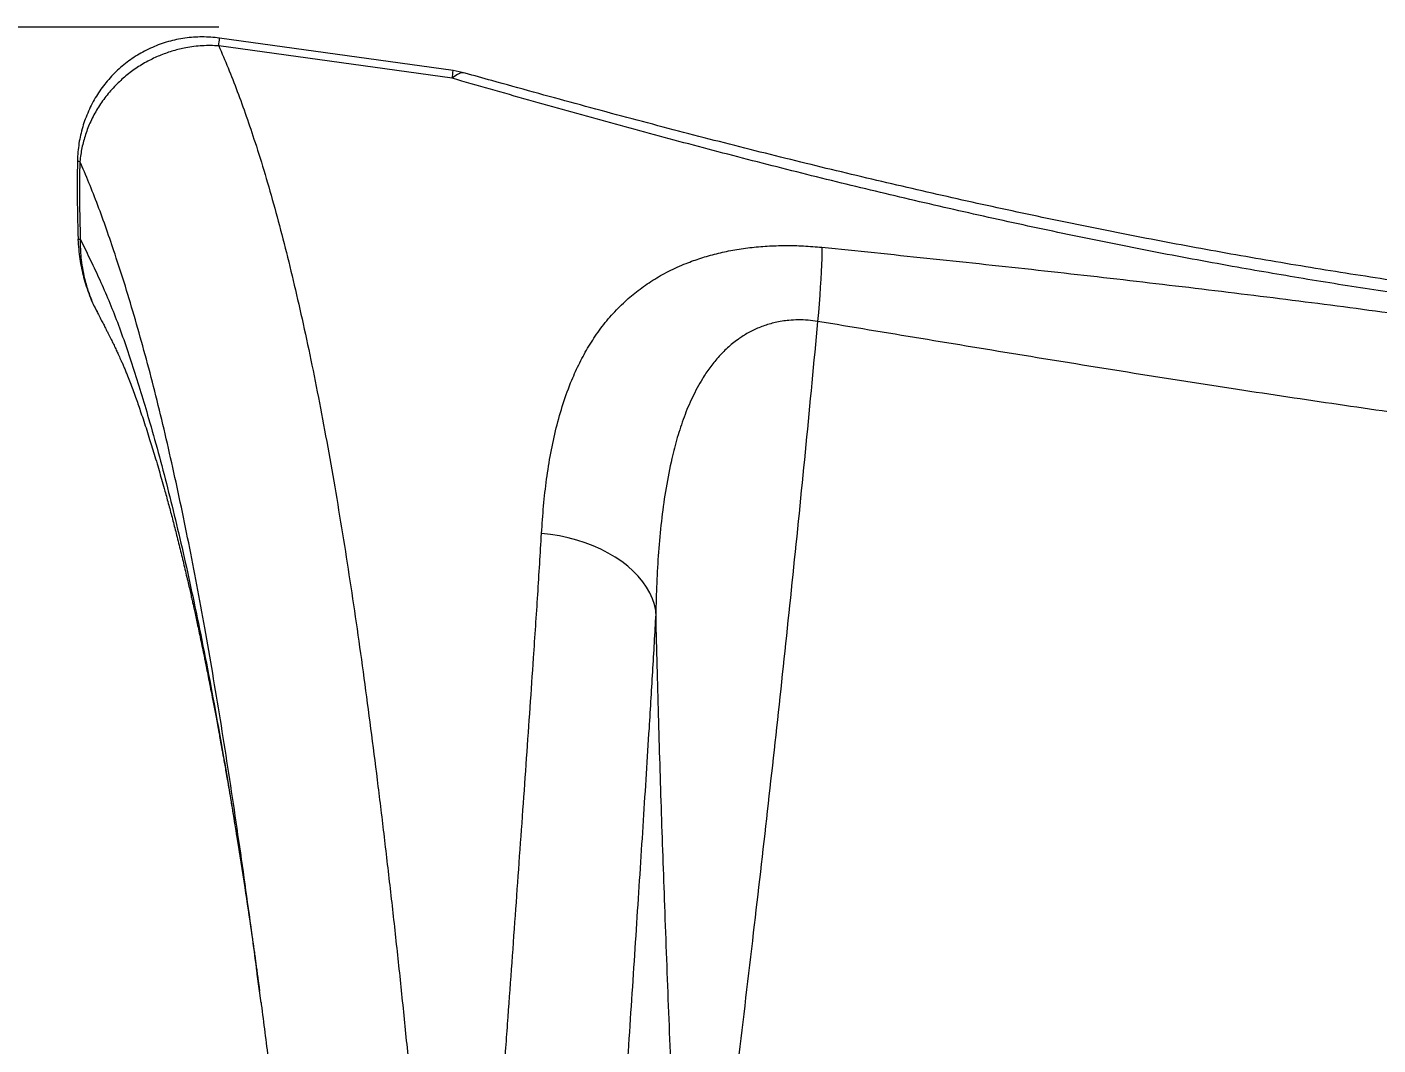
# Model space of a CAD drawing. Header units: millimetres. Extents: x -11024 to 8278, y -7837 to 5770.
# Drawn here: x 3635 to 4378, y 3148 to 3708 of the extents above; entities that cross this region are included whole.
import ezdxf

# ---------------------------------------------------------------- set-up
doc = ezdxf.new("R2010")
doc.units = ezdxf.units.MM
doc.layers.add('DIKOM_ОБЪЕКТ', color=7, linetype='Continuous')
doc.layers.add('DIKOM_РАЗМЕР_ОБЪЕКТА', color=7, linetype='Continuous')
doc.styles.add('style1', font='arial.ttf', dxfattribs={"width": 0.8})
doc.dimstyles.new('1-50', dxfattribs={"dimtxt": 300, "dimasz": 200, "dimexe": 100, "dimexo": 0, "dimgap": 100, "dimtad": 1, "dimtxsty": 'style1', "dimcen": 200, "dimclrd": 7, "dimclre": 7, "dimclrt": 7, "dimadec": 1, "dimazin": 2, "dimtfac": 1, "dimtmove": 0, "dimatfit": 2, "dimfxl": 0, "dimlwd": 25, "dimlwe": 18, "dimarcsym": 0})

# ---------------------------------------------------------------- blocks, each defined once
blk = doc.blocks.new('*D9')
at = {"layer": 'Defpoints', "color": 0, "transparency": 16777216}
for p in [(3740.68, 3707.51), (-8191.56, -3797.25), (-1076.12, -3797.25)]:
    blk.add_point(p, dxfattribs=at)
at = {"layer": 'DIKOM_РАЗМЕР_ОБЪЕКТА', "color": 7, "lineweight": 18, "transparency": 16777216}
for p, q in [((3740.68, 3707.51), (-8291.56, 3707.51)), ((-1076.12, -3797.25), (-8291.56, -3797.25))]:
    blk.add_line(p, q, dxfattribs=at)
at = {"layer": 'DIKOM_РАЗМЕР_ОБЪЕКТА', "color": 7, "lineweight": 25, "transparency": 16777216}
blk.add_line((-8191.56, 3507.51), (-8191.56, -3597.25), dxfattribs=at)
at = {"layer": 'DIKOM_РАЗМЕР_ОБЪЕКТА', "color": 7, "transparency": 16777216}
for points in [[(-8224.9, 3507.51), (-8158.23, 3507.51), (-8191.56, 3707.51)], [(-8224.9, -3597.25), (-8158.23, -3597.25), (-8191.56, -3797.25)]]:
    blk.add_solid(points, dxfattribs=at)
at = {"layer": 'DIKOM_РАЗМЕР_ОБЪЕКТА', "color": 7, "transparency": 16777216, "insert": (-8444.74, -44.87), "char_height": 300, "attachment_point": 5, "rotation": 90, "style": 'style1'}
blk.add_mtext('7500', dxfattribs=at)

msp = doc.modelspace()

# ---------------------------------------------------------------- linework, layer by layer
at = {"layer": 'DIKOM_ОБЪЕКТ', "color": 7, "linetype": 'Continuous', "lineweight": 15}
for p, q in [((3869.54, 3683.521), (3741.157, 3701.381)), ((3869.064, 3679.325), (3740.68, 3697.185)), ((3664.481, 3590.862), (3664.479, 3590.903)), ((3672.347, 3553.781), (3673.903, 3550.634)), ((3673.779, 3551.028), (3673.968, 3550.666)), ((3763.948, 3170.886), (3761.9, 3186.719))]:
    msp.add_line(p, q, dxfattribs=at)
at = {"layer": 'DIKOM_ОБЪЕКТ', "color": 7, "linetype": 'Continuous', "lineweight": 15, "flags": 128}
for points in [[(3876.157, 3682.139), (3875.95, 3682.192), (3874.724, 3682.293), (3873.413, 3682.053), (3872.025, 3681.476), (3870.572, 3680.564), (3869.064, 3679.325)], [(4072.373, 3586.379), (4072.33, 3583.44), (4072.242, 3580.194), (4072.108, 3576.658), (4071.929, 3572.851), (4071.707, 3568.796), (4071.442, 3564.513), (4071.137, 3560.027), (4070.791, 3555.363), (4070.409, 3550.545), (4069.991, 3545.602)], [(3981.039, 3386.566), (3980.287, 3389.849), (3979.182, 3393.1), (3977.731, 3396.3), (3975.94, 3399.433), (3973.819, 3402.485), (3971.378, 3405.438), (3968.631, 3408.278), (3965.591, 3410.991), (3962.274, 3413.562), (3958.697, 3415.978), (3954.879, 3418.227), (3950.838, 3420.297), (3946.596, 3422.178), (3942.174, 3423.86), (3937.595, 3425.335), (3932.882, 3426.594), (3928.06, 3427.631), (3923.154, 3428.442), (3918.188, 3429.021)]]:
    msp.add_lwpolyline(points, dxfattribs=at)
at = {"layer": 'DIKOM_ОБЪЕКТ', "color": 7, "linetype": 'Continuous', "lineweight": 15}
for centre, radius, start, end in [((3671.697, 3707.141), 69.698, 351.787263, 355.259446), ((3811.267, 3688.012), 58.446, 351.452385, 355.592864), ((3862.651, 3633.998), 50, 74.344154, 82.080054), ((3664.201, 3636.388), 2.788, 243.644753, 272.557717)]:
    msp.add_arc(centre, radius, start, end, dxfattribs=at)
for points, knots in [([(3741.16, 3701.374), (3741.096, 3701.385), (3739.487, 3701.661), (3736.283, 3701.914), (3731.562, 3702.102), (3726.813, 3701.93), (3722.095, 3701.44), (3717.472, 3700.629), (3712.955, 3699.514), (3708.529, 3698.099), (3704.176, 3696.372), (3699.961, 3694.351), (3695.94, 3692.069), (3692.117, 3689.543), (3688.468, 3686.767), (3684.98, 3683.721), (3681.691, 3680.43), (3678.659, 3676.949), (3675.889, 3673.302), (3673.37, 3669.492), (3671.084, 3665.484), (3669.046, 3661.29), (3667.293, 3656.97), (3665.835, 3652.559), (3664.671, 3648.077), (3663.784, 3643.497), (3663.223, 3638.821), (3662.958, 3635.602), (3662.968, 3633.95), (3662.969, 3633.885)], [0, 0, 0, 0, 0.0016549, 0.0419496, 0.0823741, 0.1230555, 0.16389, 0.2041636, 0.2435513, 0.2833335, 0.3234418, 0.3637786, 0.4033319, 0.4421455, 0.4813954, 0.5210446, 0.5610465, 0.6008422, 0.6395596, 0.6786215, 0.718114, 0.7580229, 0.7983103, 0.837812, 0.8772951, 0.9172128, 0.9575576, 0.9983093, 1, 1, 1, 1]), ([(3740.68, 3697.185), (3737.66, 3697.271), (3731.618, 3697.444), (3723.217, 3696.339), (3715.637, 3694.519), (3708.9, 3692.18), (3702.24, 3689.127), (3695.763, 3685.304), (3689.576, 3680.723), (3683.79, 3675.424), (3678.542, 3669.406), (3673.933, 3662.737), (3670.175, 3655.725), (3667.332, 3648.475), (3665.287, 3641.106), (3664.646, 3636.101), (3664.325, 3633.602)], [0, 0, 0, 0, 0.08247701, 0.16494997, 0.22898008, 0.29317916, 0.35720809, 0.42641829, 0.49584245, 0.56505535, 0.63888466, 0.71296969, 0.78680197, 0.85779342, 0.92901008, 1, 1, 1, 1]), ([(3740.68, 3697.185), (3742.409, 3693.17), (3745.865, 3685.141), (3750.914, 3672.178), (3755.86, 3658.547), (3760.962, 3643.392), (3766.182, 3626.609), (3771.497, 3608.059), (3776.655, 3588.612), (3781.658, 3568.297), (3786.563, 3546.932), (3791.366, 3524.498), (3796.065, 3500.989), (3800.621, 3476.65), (3805.033, 3451.522), (3809.266, 3425.885), (3813.327, 3399.78), (3817.227, 3373.254), (3821.013, 3346.084), (3824.692, 3318.317), (3828.302, 3289.709), (3831.86, 3260.259), (3835.363, 3229.978), (3838.764, 3199.177), (3842.064, 3167.945), (3844.164, 3146.77), (3845.213, 3136.186)], [0, 0, 0, 0, 0.036007, 0.0720142, 0.1081371, 0.1442605, 0.1864215, 0.2286177, 0.2708252, 0.3130214, 0.3551824, 0.3985677, 0.4419909, 0.4854269, 0.5288505, 0.5722355, 0.6143724, 0.6565442, 0.698728, 0.7408997, 0.7830367, 0.8264039, 0.8698097, 0.9132279, 0.9566332, 1, 1, 1, 1]), ([(4973.705, 3525.651), (4961.793, 3525.608), (4937.965, 3525.523), (4901.953, 3525.61), (4865.709, 3525.899), (4829.224, 3526.439), (4792.519, 3527.258), (4755.608, 3528.389), (4718.507, 3529.866), (4681.234, 3531.716), (4643.856, 3533.957), (4606.398, 3536.614), (4568.876, 3539.71), (4531.312, 3543.256), (4493.735, 3547.258), (4455.688, 3551.784), (4417.193, 3556.867), (4378.275, 3562.52), (4339.446, 3568.669), (4298.909, 3575.621), (4256.703, 3583.454), (4212.879, 3592.221), (4169.29, 3601.537), (4125.978, 3611.359), (4082.702, 3621.71), (4039.485, 3632.56), (3996.33, 3643.848), (3953.525, 3655.448), (3911.059, 3667.281), (3883.06, 3675.311), (3869.064, 3679.325)], [0, 0, 0, 0, 0.0329726, 0.0659484, 0.0989208, 0.1320199, 0.1651229, 0.1982213, 0.2314412, 0.2646701, 0.2978981, 0.3311169, 0.3643418, 0.3975766, 0.4308112, 0.4640356, 0.4985453, 0.5330668, 0.5675885, 0.6020983, 0.6415012, 0.6809273, 0.7203628, 0.7597922, 0.7991974, 0.8393434, 0.8795081, 0.9196817, 0.9598506, 1, 1, 1, 1]), ([(4967.425, 3530.316), (4961.461, 3530.336), (4947.425, 3530.382), (4925.284, 3530.532), (4901.054, 3530.762), (4877.098, 3531.084), (4853.37, 3531.501), (4829.876, 3532.017), (4806.403, 3532.639), (4782.974, 3533.372), (4759.612, 3534.221), (4736.34, 3535.188), (4713.177, 3536.278), (4690.143, 3537.492), (4667.258, 3538.834), (4644.536, 3540.305), (4621.995, 3541.908), (4599.649, 3543.644), (4577.5, 3545.515), (4555.43, 3547.532), (4533.362, 3549.697), (4511.247, 3552.02), (4489.154, 3554.494), (4467.104, 3557.119), (4445.096, 3559.894), (4423.125, 3562.823), (4401.212, 3565.901), (4379.34, 3569.134), (4357.478, 3572.521), (4335.579, 3576.068), (4313.649, 3579.776), (4291.722, 3583.637), (4269.831, 3587.644), (4248.006, 3591.791), (4226.195, 3596.088), (4204.356, 3600.539), (4182.44, 3605.151), (4160.467, 3609.916), (4138.433, 3614.833), (4116.332, 3619.899), (4094.16, 3625.11), (4071.913, 3630.466), (4049.586, 3635.961), (4027.176, 3641.594), (4004.679, 3647.36), (3982.091, 3653.257), (3959.407, 3659.279), (3936.622, 3665.424), (3913.739, 3671.686), (3893.557, 3677.269), (3881.047, 3680.776), (3876.159, 3682.147)], [0, 0, 0, 0, 0.0166901, 0.0392811, 0.0616647, 0.0839647, 0.1055635, 0.1271, 0.1485572, 0.1699169, 0.1911631, 0.2122798, 0.2332537, 0.254071, 0.2747204, 0.295191, 0.3154735, 0.3355595, 0.3554416, 0.3751427, 0.3949782, 0.4148332, 0.434647, 0.4544262, 0.474177, 0.4939059, 0.5136215, 0.5332658, 0.552947, 0.5727134, 0.59254, 0.6124013, 0.6322718, 0.6521178, 0.6719338, 0.6919093, 0.7119878, 0.732177, 0.7524847, 0.7729191, 0.7934873, 0.814197, 0.8350555, 0.8560707, 0.8772489, 0.8985975, 0.920123, 0.941832, 0.9637413, 0.9858333, 1, 1, 1, 1]), ([(3663.022, 3633.887), (3662.959, 3630.531), (3662.808, 3622.543), (3662.906, 3609.473), (3663.097, 3598.554), (3663.311, 3592.271), (3663.352, 3591.064)], [0, 0, 0, 0, 0.2350941, 0.5595993, 0.9154174, 1, 1, 1, 1]), ([(3664.325, 3633.602), (3664.154, 3626.488), (3663.811, 3612.252), (3664.479, 3598.029), (3664.479, 3590.903), (3664.479, 3590.903)], [0, 0, 0, 0, 0.4997482, 0.9999888, 1, 1, 1, 1]), ([(3761.9, 3186.719), (3761.823, 3187.313), (3760.545, 3197.207), (3757.989, 3216.02), (3754.201, 3243.349), (3750.297, 3270.403), (3746.266, 3297.208), (3742.139, 3323.456), (3737.908, 3349.109), (3733.6, 3373.93), (3729.211, 3397.914), (3724.743, 3421.068), (3720.157, 3443.562), (3715.45, 3465.36), (3710.575, 3486.648), (3705.519, 3507.337), (3700.275, 3527.381), (3694.888, 3546.619), (3689.359, 3565.062), (3684.052, 3581.59), (3679.001, 3596.384), (3674.224, 3609.498), (3669.347, 3622.008), (3665.999, 3629.738), (3664.325, 3633.602)], [0, 0, 0, 0, 0.0030808, 0.0513377, 0.0995544, 0.1491717, 0.1988328, 0.2485084, 0.2981698, 0.3477884, 0.3962105, 0.444673, 0.4931487, 0.5416113, 0.5900348, 0.6398324, 0.6896688, 0.7395258, 0.7893766, 0.8391868, 0.8793217, 0.9194557, 0.9597282, 1, 1, 1, 1]), ([(3663.28, 3590.848), (3663.281, 3590.814), (3663.338, 3588.972), (3663.642, 3585.353), (3664.277, 3580.053), (3665.193, 3574.894), (3666.36, 3569.89), (3667.817, 3564.875), (3669.601, 3559.95), (3671.036, 3556.414), (3671.922, 3554.638), (3672.036, 3554.41)], [0, 0, 0, 0, 0.002669, 0.1466022, 0.2885105, 0.4271512, 0.5631257, 0.6969676, 0.8421679, 0.9796905, 1, 1, 1, 1]), ([(3663.402, 3591.065), (3663.358, 3591.045), (3663.238, 3590.991), (3663.668, 3590.926), (3664.21, 3590.883), (3664.481, 3590.862)], [0, 0, 0, 0, 0.2247459, 0.6123718, 1, 1, 1, 1]), ([(3664.481, 3590.862), (3664.492, 3590.856), (3664.506, 3590.849), (3664.519, 3590.824), (3664.522, 3590.818)], [0, 0, 0, 0, 0.77923091, 1, 1, 1, 1]), ([(3664.522, 3590.818), (3664.522, 3590.818), (3664.522, 3590.818), (3664.52, 3584.167), (3665.02, 3579.538), (3665.897, 3573.487), (3667.278, 3567.408), (3669.291, 3560.915), (3671.489, 3555.287), (3673.203, 3552.1), (3673.779, 3551.028)], [0, 0, 0, 0, 0.0000003, 0.1385106, 0.2770123, 0.4180464, 0.5590909, 0.7349839, 0.9108558, 1, 1, 1, 1]), ([(3664.522, 3590.818), (3666.225, 3587.388), (3669.627, 3580.534), (3674.658, 3569.852), (3679.591, 3558.669), (3684.39, 3546.815), (3689.009, 3534.078), (3693.474, 3520.61), (3697.857, 3506.695), (3702.513, 3491.077), (3707.414, 3473.626), (3712.526, 3454.192), (3717.49, 3434.074), (3722.303, 3413.285), (3727.154, 3391.029), (3732.034, 3367.257), (3736.933, 3341.922), (3741.677, 3315.925), (3746.27, 3289.315), (3750.712, 3262.111), (3754.844, 3235.657), (3757.456, 3218.014), (3758.666, 3209.839)], [0, 0, 0, 0, 0.0424537, 0.0848406, 0.1271426, 0.1693685, 0.2115612, 0.2537504, 0.2959134, 0.3380354, 0.3909157, 0.4436984, 0.4963693, 0.548917, 0.6013575, 0.6597848, 0.7181082, 0.7763088, 0.8343685, 0.8922782, 0.9500846, 1, 1, 1, 1]), ([(3918.188, 3429.021), (3918.53, 3434.065), (3919.215, 3444.166), (3920.892, 3458.873), (3923.162, 3473.225), (3926.157, 3487.136), (3929.961, 3500.558), (3934.31, 3512.463), (3939.064, 3522.944), (3944.086, 3532.105), (3949.871, 3540.836), (3956.487, 3549.067), (3963.637, 3556.366), (3971.252, 3562.762), (3979.232, 3568.312), (3988.006, 3573.297), (3996.887, 3577.325), (4005.702, 3580.485), (4014.255, 3582.915), (4023.258, 3584.859), (4032.609, 3586.273), (4042.271, 3587.128), (4052.157, 3587.433), (4062.224, 3587.245), (4068.995, 3586.667), (4072.373, 3586.379)], [0, 0, 0, 0, 0.0602978, 0.1207321, 0.1811971, 0.2416121, 0.301932, 0.3621529, 0.4086934, 0.4553669, 0.5020402, 0.5486267, 0.5950929, 0.6348336, 0.6746957, 0.7145141, 0.7541946, 0.7851512, 0.8162154, 0.8472576, 0.8781843, 0.9085727, 0.9390982, 0.9696192, 1, 1, 1, 1]), ([(4072.373, 3586.379), (4091.579, 3584.42), (4129.993, 3580.501), (4187.615, 3574.303), (4245.235, 3567.807), (4302.406, 3560.99), (4359.108, 3553.817), (4415.346, 3546.239), (4471.536, 3538.148), (4527.708, 3529.599), (4583.841, 3520.65), (4639.945, 3511.347), (4695.991, 3501.764), (4733.31, 3495.177), (4751.97, 3491.883)], [0, 0, 0, 0, 0.0844948, 0.1689889, 0.2535143, 0.3380385, 0.4206299, 0.5032205, 0.5858943, 0.6685689, 0.7514089, 0.8342496, 0.9171242, 1, 1, 1, 1]), ([(3673.7, 3550.987), (3674.051, 3550.32), (3674.929, 3548.656), (3676.23, 3546.163), (3677.529, 3543.657), (3678.574, 3541.619), (3679.409, 3539.977), (3680.12, 3538.568), (3680.818, 3537.174), (3681.721, 3535.353), (3682.82, 3533.105), (3684.019, 3530.603), (3685.01, 3528.487), (3685.774, 3526.829), (3686.422, 3525.403), (3687.129, 3523.825), (3687.923, 3522.019), (3688.776, 3520.036), (3689.656, 3517.94), (3690.751, 3515.263), (3692.01, 3512.07), (3693.474, 3508.166), (3694.892, 3504.233), (3696.258, 3500.322), (3697.628, 3496.317), (3699.11, 3491.894), (3700.699, 3487.042), (3702.271, 3482.122), (3703.775, 3477.309), (3705.255, 3472.471), (3706.74, 3467.511), (3708.2, 3462.527), (3709.639, 3457.514), (3711.306, 3451.584), (3713.191, 3444.702), (3715.254, 3436.938), (3717.331, 3428.889), (3719.086, 3421.872), (3720.517, 3416.017), (3721.574, 3411.624), (3722.609, 3407.253), (3723.593, 3403.041), (3724.484, 3399.17), (3725.248, 3395.813), (3725.887, 3392.978), (3726.455, 3390.434), (3727.037, 3387.815), (3727.701, 3384.795), (3728.465, 3381.288), (3729.315, 3377.342), (3730.24, 3372.995), (3731.206, 3368.398), (3732.065, 3364.252), (3732.749, 3360.918), (3733.227, 3358.568), (3733.629, 3356.587), (3734.014, 3354.677), (3734.602, 3351.742), (3735.443, 3347.505), (3736.567, 3341.764), (3737.839, 3335.166), (3738.991, 3329.078), (3739.972, 3323.823), (3740.68, 3319.987), (3741.267, 3316.777), (3741.707, 3314.358), (3742.081, 3312.291), (3742.465, 3310.159), (3742.916, 3307.641), (3743.434, 3304.73), (3744.018, 3301.422), (3744.668, 3297.714), (3745.453, 3293.194), (3746.384, 3287.775), (3747.47, 3281.367), (3748.651, 3274.302), (3749.886, 3266.793), (3751.074, 3259.469), (3751.827, 3254.713), (3752.173, 3252.53)], [0, 0, 0, 0, 0.01013254, 0.02528384, 0.0379451, 0.04838548, 0.05660497, 0.06356563, 0.07111878, 0.07931307, 0.09349104, 0.10824871, 0.12051462, 0.12807326, 0.13553573, 0.14427887, 0.15430847, 0.16527416, 0.17649651, 0.18796158, 0.2075263, 0.22606782, 0.24461328, 0.2604013, 0.27579861, 0.29316612, 0.31283484, 0.33221772, 0.34925104, 0.36662116, 0.38548961, 0.40314603, 0.41984457, 0.43813993, 0.46449354, 0.48971332, 0.51528116, 0.54289499, 0.55668434, 0.57030361, 0.58375173, 0.59693355, 0.60871356, 0.61876153, 0.62707541, 0.63400916, 0.64134465, 0.65021147, 0.66054204, 0.67196893, 0.68444058, 0.69795761, 0.71123168, 0.71957873, 0.72605449, 0.73094644, 0.736143, 0.74198676, 0.75534924, 0.77118674, 0.78912466, 0.80903003, 0.82024337, 0.83114757, 0.83953521, 0.84566001, 0.8502421, 0.85576946, 0.86227426, 0.86975611, 0.8782156, 0.88765177, 0.89806448, 0.9125393, 0.92855423, 0.94610929, 0.96514459, 0.98399711, 1, 1, 1, 1]), ([(4069.991, 3545.602), (4068.225, 3545.844), (4064.688, 3546.33), (4059.389, 3546.508), (4053.311, 3546.231), (4046.763, 3545.182), (4039.996, 3543.174), (4033.875, 3540.52), (4029.371, 3537.92), (4024.813, 3534.794), (4020.262, 3531.075), (4015.116, 3525.8), (4010.581, 3520.118), (4005.753, 3512.865), (4000.923, 3503.879), (3996.398, 3493.041), (3992.731, 3481.789), (3989.405, 3468.86), (3986.501, 3454.198), (3984.171, 3437.742), (3982.567, 3420.948), (3981.528, 3403.898), (3981.202, 3392.341), (3981.039, 3386.566)], [0, 0, 0, 0, 0.02155483, 0.04317723, 0.06473023, 0.09702407, 0.12743606, 0.15800224, 0.18848409, 0.20115587, 0.23809846, 0.27518645, 0.31234986, 0.34939667, 0.4096405, 0.47003231, 0.53051211, 0.59087611, 0.67259051, 0.75439693, 0.83628929, 0.91819875, 1, 1, 1, 1]), ([(4069.991, 3545.602), (4067.856, 3523.028), (4063.585, 3477.879), (4056.791, 3410.463), (4049.716, 3343.261), (4042.345, 3276.287), (4034.466, 3207.823), (4026.165, 3137.877), (4019.213, 3078.168), (4013.89, 3030.274), (4010.029, 2994.222), (4006.284, 2957.99), (4003.076, 2925.797), (4000.061, 2894.725), (3997.909, 2872.264), (3996.291, 2855.377), (3995.65, 2848.697), (3995.315, 2845.205), (3995.199, 2843.997), (3995.161, 2843.603), (3995.154, 2843.536)], [0, 0, 0, 0, 0.0957398, 0.1914871, 0.2872393, 0.382991, 0.4787341, 0.5817989, 0.6848638, 0.7364207, 0.7879831, 0.8395376, 0.8910833, 0.9245442, 0.9705514, 0.9852019, 0.9949789, 0.9983606, 0.9997222, 1, 1, 1, 1]), ([(4743.439, 3451.884), (4706.027, 3456.081), (4649.907, 3462.376), (4575.101, 3471.073), (4519.205, 3477.841), (4463.531, 3484.933), (4408.081, 3492.402), (4352.684, 3500.327), (4296.801, 3508.736), (4240.443, 3517.581), (4164.649, 3529.862), (4107.855, 3539.306), (4069.991, 3545.602)], [0, 0, 0, 0, 0.1660948, 0.2491488, 0.3322024, 0.4144207, 0.4966381, 0.578913, 0.6611891, 0.7458854, 0.8305823, 1, 1, 1, 1]), ([(3897.345, 3128.934), (3898.084, 3139.091), (3899.56, 3159.41), (3901.714, 3189.376), (3903.828, 3218.917), (3905.91, 3248.15), (3907.968, 3277.039), (3909.986, 3305.543), (3911.939, 3333.435), (3913.598, 3357.574), (3914.983, 3378.173), (3916.113, 3395.44), (3917.192, 3412.43), (3917.856, 3423.491), (3918.188, 3429.021)], [0, 0, 0, 0, 0.0928405, 0.1857359, 0.2786315, 0.3714705, 0.4661483, 0.5608854, 0.655622, 0.7503004, 0.8126581, 0.8750156, 0.937508, 1, 1, 1, 1]), ([(3981.039, 3386.566), (3980.758, 3381.359), (3980.196, 3370.945), (3979.272, 3354.919), (3978.3, 3338.602), (3977.116, 3319.327), (3975.708, 3296.929), (3974.064, 3271.223), (3972.363, 3244.954), (3970.609, 3217.979), (3968.81, 3190.317), (3966.958, 3161.987), (3965.067, 3133.25), (3963.765, 3113.77), (3963.114, 3104.033)], [0, 0, 0, 0, 0.0625976, 0.1251953, 0.1879349, 0.2506733, 0.3433686, 0.4361227, 0.5288765, 0.6215729, 0.71615, 0.8107833, 0.9054208, 1, 1, 1, 1]), ([(3995.154, 2843.536), (3995.161, 2843.784), (3995.191, 2844.972), (3995.278, 2848.595), (3995.418, 2855.173), (3995.705, 2872.461), (3995.839, 2897.58), (3995.509, 2939.224), (3994.516, 2988.909), (3992.719, 3047.94), (3990.523, 3106.846), (3988.167, 3165.624), (3985.957, 3222.827), (3984.05, 3278.47), (3982.374, 3332.571), (3981.484, 3368.568), (3981.039, 3386.566)], [0, 0, 0, 0, 0.0013557, 0.0065094, 0.0198479, 0.0373915, 0.101227, 0.1575111, 0.2658229, 0.3741551, 0.4825064, 0.5908603, 0.6991896, 0.7994589, 0.8997309, 1, 1, 1, 1]), ([(3758.666, 3209.891), (3758.668, 3209.867), (3758.672, 3209.823), (3758.749, 3209.292), (3758.963, 3207.807), (3759.187, 3206.246), (3759.445, 3204.435), (3759.727, 3202.449), (3760.093, 3199.85), (3760.505, 3196.889), (3760.945, 3193.693), (3761.37, 3190.577), (3761.795, 3187.431), (3762.211, 3184.316), (3762.579, 3181.525), (3762.879, 3179.244), (3763.058, 3177.864), (3763.136, 3177.262)], [0, 0, 0, 0, 0.0423688, 0.076617, 0.1212016, 0.1680117, 0.2183005, 0.2819415, 0.3449583, 0.448225, 0.5414256, 0.6219394, 0.715877, 0.8098682, 0.8859331, 0.9502239, 1, 1, 1, 1]), ([(3763.945, 3171.019), (3763.989, 3170.678), (3764.692, 3165.264), (3766.027, 3154.654), (3767.883, 3139.732), (3769.659, 3124.932), (3771.014, 3113.407), (3771.812, 3106.504), (3772.029, 3104.623)], [0, 0, 0, 0, 0.0157393, 0.2498642, 0.483918, 0.6937022, 0.916517, 1, 1, 1, 1])]:
    msp.add_open_spline(points, degree=3, knots=knots, dxfattribs=at)

# ---------------------------------------------------------------- dimensions: what is measured, and where the dimension line sits
at = {"layer": 'DIKOM_РАЗМЕР_ОБЪЕКТА'}
dim = msp.add_linear_dim(base=(-8191.564, -3797.252), p1=(3740.68, 3707.508), p2=(-1076.116, -3797.252), angle=90, text='7500', dimstyle='1-50', dxfattribs=at)
dim.commit()
dim.dimension.update_dxf_attribs({"geometry": '*D9', "text_midpoint": (-8191.564, -44.872), "dimtype": 160})

doc.saveas('drawing.dxf')
